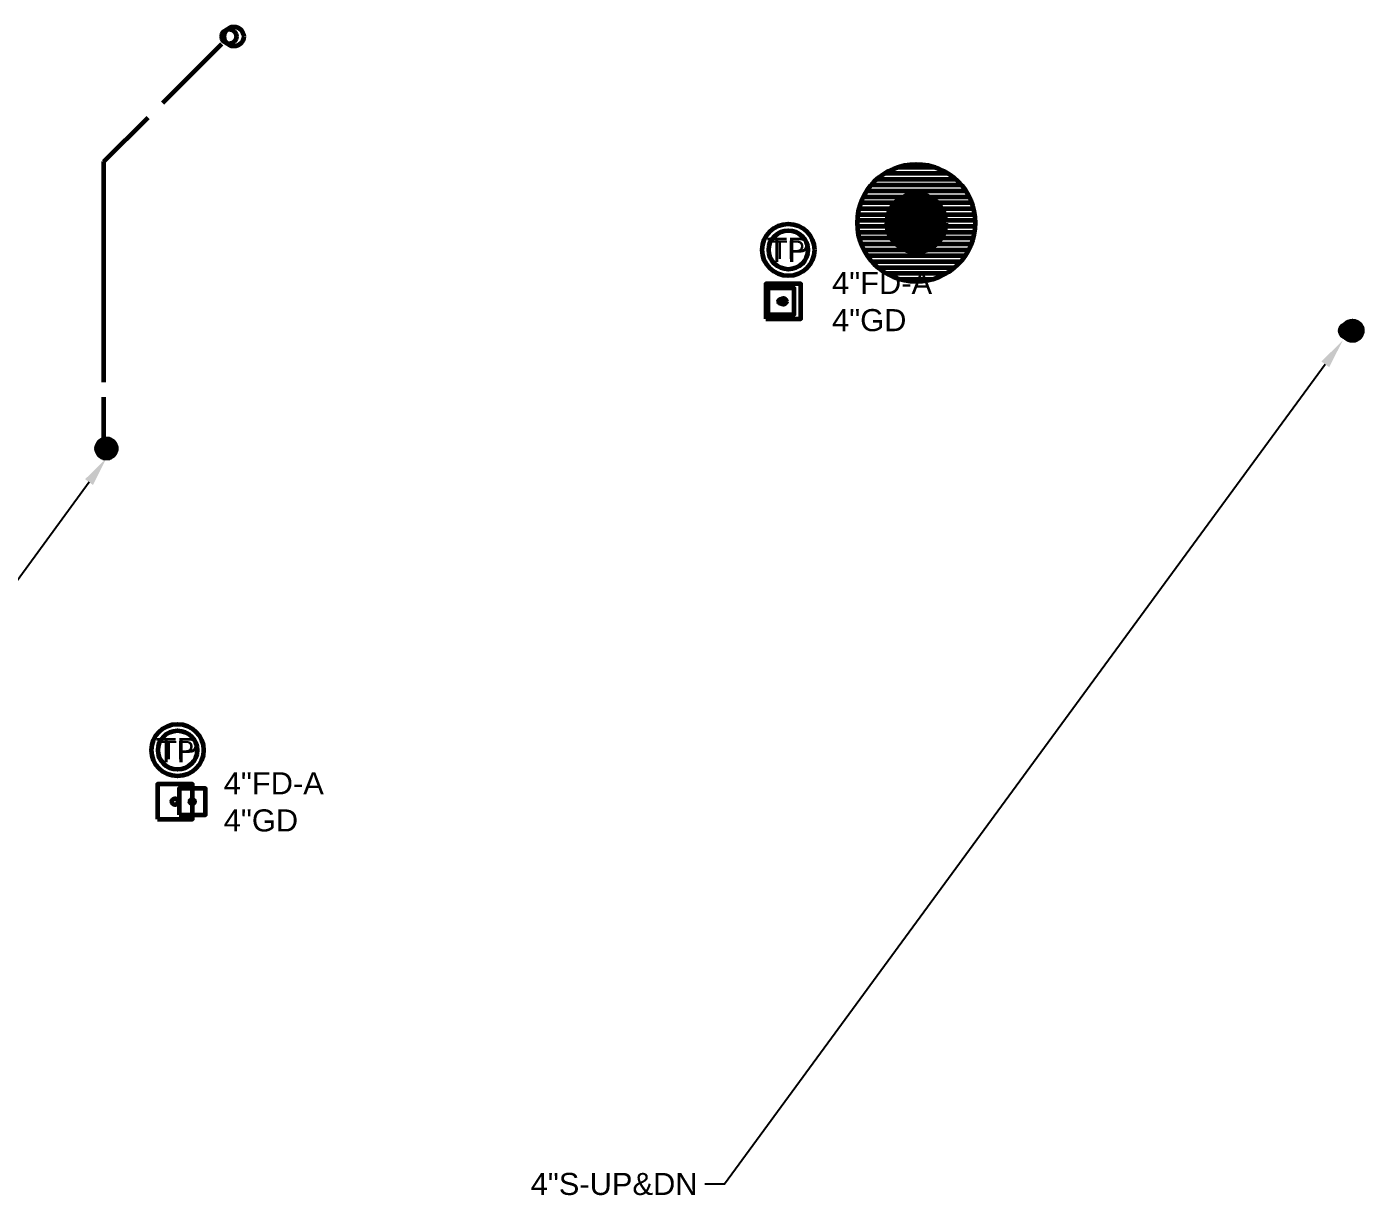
# Model space of a CAD drawing. Extents: x -3637 to 1666, y -2593 to 1817.
# Drawn here: x -2888 to -2344, y -2493 to -2016 of the extents above; entities that cross this region are included whole.
import ezdxf
from ezdxf.enums import TextEntityAlignment as Align

# ---------------------------------------------------------------- set-up
doc = ezdxf.new("R2010")
doc.units = 0
doc.header["$LTSCALE"] = 36
doc.header["$MEASUREMENT"] = 0
doc.layers.add('G-ANNO-TEXT', color=70, linetype='Continuous')
for name, color, linetype, lineweight in [('P-OFD-N', 2, 'Continuous', 60), ('P-OFD-N @ 128', 2, 'Continuous', 60), ('P-OFD-N @ 96', 2, 'Continuous', 60), ('P-SAN-N', 6, 'Continuous', 60), ('P-SAN-N @ 1 (1)', 6, 'Continuous', 60), ('P-SAN-N @ 1 (2)', 6, 'Continuous', 60), ('P-SAN-N @ 12', 6, 'Continuous', 60), ('P-SAN-N @ 128', 6, 'Continuous', 60), ('P-SAN-N @ 16', 6, 'Continuous', 60), ('P-SAN-N @ 192', 6, 'Continuous', 60), ('P-SAN-N @ 2', 6, 'Continuous', 60), ('P-SAN-N @ 24', 6, 'Continuous', 60), ('P-SAN-N @ 384', 6, 'Continuous', 60), ('P-SAN-N @ 4', 6, 'Continuous', 60), ('P-SAN-N @ 48', 6, 'Continuous', 60), ('P-SAN-N @ 64', 6, 'Continuous', 60), ('P-SAN-N @ 768', 6, 'Continuous', 60), ('P-SAN-N @ 8', 6, 'Continuous', 60), ('P-SAN-N @ 96', 6, 'Continuous', 60)]:
    doc.layers.add(name, color=color, linetype=linetype, lineweight=lineweight)
doc.styles.add('Arial', font='arial.ttf')

# ---------------------------------------------------------------- blocks, each defined once
blk = doc.blocks.new('*U17')
at = {"linetype": 'Continuous'}
blk.add_lwpolyline([(-0.0556, -0.0556), (0.0556, -0.0556), (0.0556, 0.0556), (-0.0556, 0.0556)], close=True, dxfattribs=at)
at = {"color": 7, "linetype": 'Continuous'}
blk.add_circle((0, 0), 0.01, dxfattribs=at)
blk = doc.blocks.new('*U674')
at = {"layer": 'P-SAN-N @ 128', "xscale": 128, "yscale": 128, "zscale": 128}
blk.add_blockref('*U17', (-2580, -2128.26), dxfattribs=at)
at = {"layer": 'P-SAN-N @ 96', "xscale": 96, "yscale": 96, "zscale": 96}
blk.add_blockref('*U17', (-2581, -2128.26), dxfattribs=at)
blk = doc.blocks.new('*U686')
at = {"layer": 'P-SAN-N @ 128', "xscale": 128, "yscale": 128, "zscale": 128}
blk.add_blockref('*U17', (-2828, -2332.26), dxfattribs=at)
at = {"layer": 'P-SAN-N @ 96', "xscale": 96, "yscale": 96, "zscale": 96}
blk.add_blockref('*U17', (-2821, -2332.26), dxfattribs=at)
blk = doc.blocks.new('*U26')
at = {"linetype": 'Continuous'}
blk.add_circle((0, 0), 0.0829, dxfattribs=at)
at = {"layer": 'G-ANNO-TEXT', "linetype": 'Continuous', "style": 'Arial'}
blk.add_text('TP', height=0.07812, dxfattribs=at).set_placement((0, 0), align=Align.MIDDLE)
blk = doc.blocks.new('*U733')
at = {"layer": 'P-SAN-N @ 128', "xscale": 128, "yscale": 128, "zscale": 128}
blk.add_blockref('*U26', (-2578, -2107.26), dxfattribs=at)
at = {"layer": 'P-SAN-N @ 96', "xscale": 96, "yscale": 96, "zscale": 96}
blk.add_blockref('*U26', (-2578, -2107.26), dxfattribs=at)
blk = doc.blocks.new('*U741')
at = {"layer": 'P-SAN-N @ 128', "xscale": 128, "yscale": 128, "zscale": 128}
blk.add_blockref('*U26', (-2827, -2311.26), dxfattribs=at)
at = {"layer": 'P-SAN-N @ 96', "xscale": 96, "yscale": 96, "zscale": 96}
blk.add_blockref('*U26', (-2827, -2311.26), dxfattribs=at)
blk = doc.blocks.new('*U21')
blk.add_circle((0, 0), 0.0312)
blk = doc.blocks.new('*U787')
at = {"layer": 'P-OFD-N @ 128', "xscale": 128, "yscale": 128, "zscale": 128}
blk.add_blockref('*U21', (-2804, -2020.26), dxfattribs=at)
at = {"layer": 'P-OFD-N @ 96', "xscale": 96, "yscale": 96, "zscale": 96}
blk.add_blockref('*U21', (-2806, -2020.26), dxfattribs=at)
blk = doc.blocks.new('*U24')
h = blk.add_hatch()
h.set_pattern_fill('ANSI31', color=256, scale=0.025, angle=135)
edge = h.paths.add_edge_path()
edge.add_arc((0, 0), 0.0313, 0, 360)
blk.add_circle((0, 0), 0.0312)
blk = doc.blocks.new('*U794')
at = {"layer": 'P-OFD-N @ 128', "xscale": 128, "yscale": 128, "zscale": 128}
blk.add_blockref('*U24', (-2856, -2188.26), dxfattribs=at)
at = {"layer": 'P-OFD-N @ 96', "xscale": 96, "yscale": 96, "zscale": 96}
blk.add_blockref('*U24', (-2857, -2188.26), dxfattribs=at)
blk = doc.blocks.new('*U25')
h = blk.add_hatch()
h.set_pattern_fill('ANSI31', color=256, scale=0.025, angle=135)
edge = h.paths.add_edge_path()
edge.add_arc((0, 0), 0.03125, 0, 360)
blk.add_circle((0, 0), 0.03125)
blk = doc.blocks.new('*U837')
at = {"layer": 'P-SAN-N @ 1 (1)'}
blk.add_blockref('*U25', (-2525.84, -2096.26), dxfattribs=at)
at = {"layer": 'P-SAN-N @ 1 (2)'}
blk.add_blockref('*U25', (-2525.84, -2096.26), dxfattribs=at)
at = {"layer": 'P-SAN-N @ 12', "xscale": 12, "yscale": 12, "zscale": 12}
blk.add_blockref('*U25', (-2525.84, -2096.26), dxfattribs=at)
at = {"layer": 'P-SAN-N @ 128', "xscale": 128, "yscale": 128, "zscale": 128}
blk.add_blockref('*U25', (-2348, -2140.26), dxfattribs=at)
at = {"layer": 'P-SAN-N @ 16', "xscale": 16, "yscale": 16, "zscale": 16}
blk.add_blockref('*U25', (-2525.84, -2096.26), dxfattribs=at)
at = {"layer": 'P-SAN-N @ 192', "xscale": 192, "yscale": 192, "zscale": 192}
blk.add_blockref('*U25', (-2525.84, -2096.26), dxfattribs=at)
at = {"layer": 'P-SAN-N @ 2', "xscale": 2, "yscale": 2, "zscale": 2}
blk.add_blockref('*U25', (-2525.84, -2096.26), dxfattribs=at)
at = {"layer": 'P-SAN-N @ 24', "xscale": 24, "yscale": 24, "zscale": 24}
blk.add_blockref('*U25', (-2525.84, -2096.26), dxfattribs=at)
at = {"layer": 'P-SAN-N @ 384', "xscale": 384, "yscale": 384, "zscale": 384}
blk.add_blockref('*U25', (-2525.84, -2096.26), dxfattribs=at)
at = {"layer": 'P-SAN-N @ 4', "xscale": 4, "yscale": 4, "zscale": 4}
blk.add_blockref('*U25', (-2525.84, -2096.26), dxfattribs=at)
at = {"layer": 'P-SAN-N @ 48', "xscale": 48, "yscale": 48, "zscale": 48}
blk.add_blockref('*U25', (-2525.84, -2096.26), dxfattribs=at)
at = {"layer": 'P-SAN-N @ 64', "xscale": 64, "yscale": 64, "zscale": 64}
blk.add_blockref('*U25', (-2525.84, -2096.26), dxfattribs=at)
at = {"layer": 'P-SAN-N @ 768', "xscale": 768, "yscale": 768, "zscale": 768}
blk.add_blockref('*U25', (-2525.84, -2096.26), dxfattribs=at)
at = {"layer": 'P-SAN-N @ 8', "xscale": 8, "yscale": 8, "zscale": 8}
blk.add_blockref('*U25', (-2525.84, -2096.26), dxfattribs=at)
at = {"layer": 'P-SAN-N @ 96', "xscale": 96, "yscale": 96, "zscale": 96}
blk.add_blockref('*U25', (-2350, -2140.26), dxfattribs=at)

msp = doc.modelspace()

# ---------------------------------------------------------------- linework, layer by layer
at = {"layer": 'G-ANNO-TEXT'}
for points in [[(-2359.09, -2153.94), (-2604, -2488.26), (-2612, -2488.26)], [(-2863.07, -2201.95), (-3072, -2488.26), (-3084, -2488.26)]]:
    msp.add_lwpolyline(points, dxfattribs=at)
for points in [[(-2360.7, -2152.76), (-2352, -2144.26), (-2357.48, -2155.12)], [(-2864.69, -2200.77), (-2856, -2192.26), (-2861.46, -2203.13)]]:
    msp.add_solid(points, dxfattribs=at)
at = {"layer": 'P-OFD-N'}
for p, q in [((-2833, -2047.26), (-2809, -2023.26)), ((-2857, -2071.26), (-2839, -2053.26)), ((-2857, -2161.26), (-2857, -2071.26)), ((-2857, -2185.26), (-2857, -2167.26))]:
    msp.add_line(p, q, dxfattribs=at)

# ---------------------------------------------------------------- block references
for name in ['*U787', '*U794']:
    msp.add_blockref(name, (0, 0), dxfattribs=at)
at = {"layer": 'P-SAN-N'}
for name in ['*U837', '*U733', '*U674', '*U741', '*U686']:
    msp.add_blockref(name, (0, 0), dxfattribs=at)

# ---------------------------------------------------------------- texts
at = {"layer": 'G-ANNO-TEXT', "style": 'Arial'}
for s, p in [('4"FD-A', (-2560.16, -2125.26)), ('4"GD', (-2560.16, -2140.41)), ('4"FD-A', (-2808.16, -2329.26)), ('4"GD', (-2808.16, -2344.41))]:
    msp.add_text(s, height=9, dxfattribs=at).set_placement(p)
at = {"layer": 'G-ANNO-TEXT', "insert": (-2615, -2483.65), "char_height": 9, "attachment_point": 3, "style": 'Arial'}
msp.add_mtext('4"S-UP&DN', dxfattribs=at)

doc.saveas('drawing.dxf')
